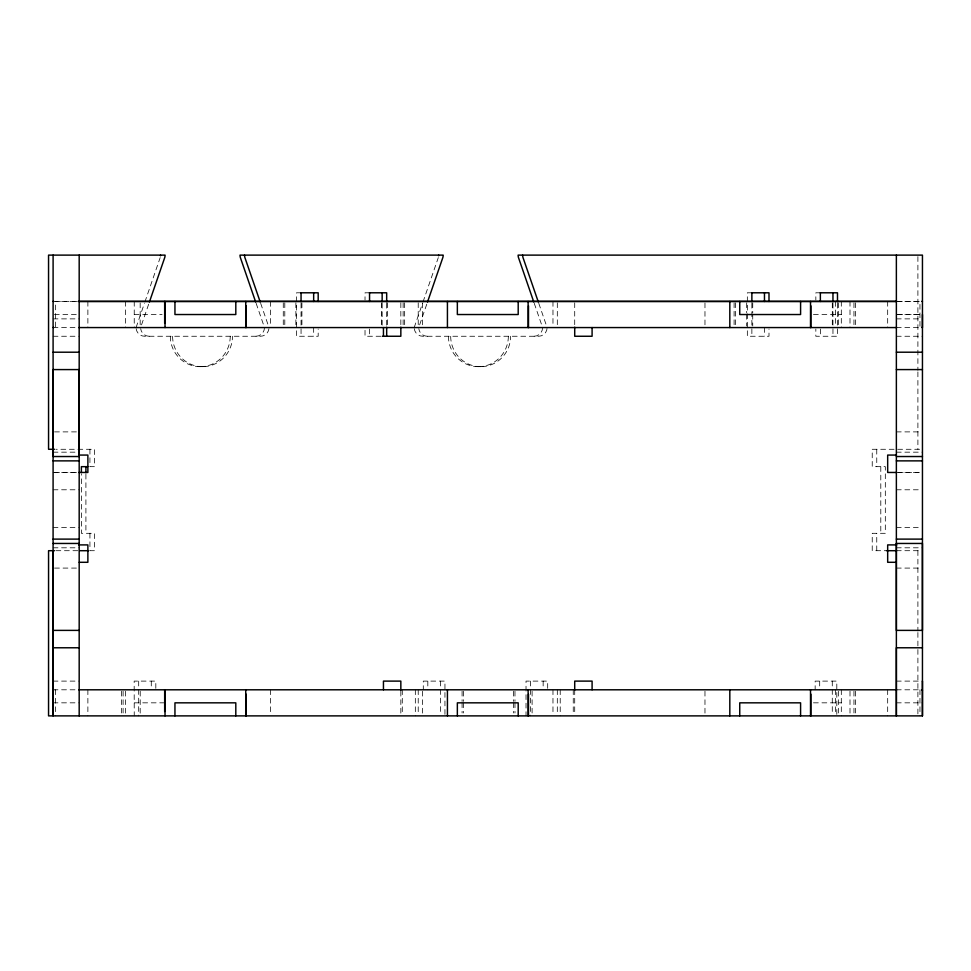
<?xml version="1.0" encoding="UTF-8"?>
<svg xmlns="http://www.w3.org/2000/svg" width="971" height="971" viewBox="0 0 971 971"><rect width="100%" height="100%" fill="white"/><g stroke="black" fill="none" stroke-linecap="round" stroke-linejoin="round"><path stroke-width="0.73" stroke-dasharray="4.86 3.64" d="M89.939 449.282L89.927 466.663L94.454 466.663L94.466 449.282L55.954 449.282M876.752 550.703L876.764 533.31M136.074 327.567L144.412 303.353M144.885 302.005L160.179 257.606M141.523 324.872L148.951 303.353M414.18 327.567L422.531 303.353M422.992 302.005L438.297 257.606M419.642 324.872L427.058 303.353M301.059 292.793L296.531 292.793L296.531 336.257L318.185 336.257L318.185 329.023M369.55 292.793L365.023 292.793L365.023 300.039M751.87 292.793L747.342 292.793L747.342 336.257L768.996 336.257L768.996 329.023M820.361 292.793L815.834 292.793L815.834 300.039M77.449 301.362L55.59 301.362L55.59 327.445M897.471 301.362L919.962 301.362L919.962 327.445M53.102 301.483L79.185 301.483M896.367 301.483L919.549 301.483M134.241 314.398L162.108 314.398M813.443 314.398L841.311 314.398M897.811 314.398L919.549 314.398M54.4 314.531L79.185 314.531M896.367 314.531L919.853 314.531M53.102 318.876L79.185 318.876M896.367 318.876L919.549 318.876M53.102 327.567L79.185 327.567M896.367 327.567L922.45 327.567M53.102 336.257L79.185 336.257M380.96 336.257L365.023 336.257L365.023 329.023M896.367 336.257L922.45 336.257M170.313 336.257A30.429 29.967 -90 0 0 200.281 366.686L202.551 366.686A30.429 29.967 -90 0 0 232.506 336.257M448.432 336.257A30.429 29.967 -90 0 0 478.387 366.686L480.657 366.686A30.429 29.967 90 0 0 510.625 336.257M54.546 431.889L79.185 431.889M896.367 431.889L919.549 431.889M919.573 449.282L872.225 449.282L872.237 466.663L885.321 466.663L885.321 533.31L872.237 533.31L872.225 550.703L888.174 550.703M53.102 452.17L79.185 452.17M896.367 452.17L922.45 452.17M53.102 472.392L79.185 472.392M896.367 472.392L919.549 472.392M54.619 472.464L77.292 472.464M898.26 472.464L919.428 472.464M53.102 489.785L79.185 489.785M896.367 489.785L919.549 489.785M53.102 527.459L79.185 527.459M896.367 527.459L919.549 527.459M53.102 547.802L79.185 547.802M896.367 547.802L922.45 547.802M55.954 550.703L79.185 550.703M896.367 550.703L919.573 550.703M54.546 568.084L79.185 568.084M896.367 568.084L919.549 568.084M53.102 681.108L79.185 681.108M896.367 681.108L922.45 681.108M53.102 689.798L79.185 689.798M896.367 689.798L922.45 689.798M53.102 702.834L79.185 702.834M134.241 702.834L163.735 702.834M813.443 702.834L841.311 702.834M896.367 702.834L922.45 702.834M538.784 303.353L546.2 324.872M534.256 303.353L541.672 324.872M260.677 303.353L268.093 324.872M256.15 303.353L263.566 324.872M876.752 449.282L876.764 466.663M89.927 533.31L89.939 550.703L94.466 550.703L94.454 533.31L81.382 533.31L81.382 474.236M919.962 689.798L919.962 715.882M917.898 256.635L917.898 370.4M917.898 371.917L917.898 449.282M917.898 550.703L917.898 631.016M917.898 632.534L917.898 714.365M887.676 301.362L887.676 327.567M887.676 689.798L887.676 715.882M880.794 466.663L880.794 533.31M855.463 302.806L855.463 325.989M855.463 691.243L855.463 712.981M853.958 302.806L853.958 325.989M853.958 691.243L853.958 712.981M850.001 301.362L850.001 327.445M850.001 691.243L850.001 715.882M841.311 301.362L841.311 327.445M841.311 689.798L841.311 715.882M838.349 302.806L838.349 325.989M838.349 691.243L838.349 712.981M837.488 303.292L837.488 336.257L815.834 336.257L815.834 329.023M836.808 714.365L836.808 681.108L815.155 681.108L815.155 689.798M835.363 301.483L835.363 324.666M835.363 689.798L835.363 712.981M832.96 303.292L832.96 336.257M832.305 302.806L832.305 325.989M832.281 681.108L832.281 714.365M820.361 329.023L820.361 336.257M819.694 681.108L819.694 689.798M764.468 327.567L764.468 336.257M752.731 302.806L752.731 312.953M752.731 314.398L752.731 325.989M751.87 303.292L751.87 336.257M746.687 302.806L746.687 312.953M746.687 314.398L746.687 325.989M735.605 302.806L735.605 325.989M734.1 302.806L734.1 325.989M704.97 302.94L704.97 327.567M704.97 691.243L704.97 715.882M574.711 302.806L574.711 325.989M574.711 689.798L574.711 714.365M573.254 689.798L573.254 713.272M560.218 689.798L560.218 715.882M557.318 302.806L557.318 327.567M557.318 689.798L557.318 712.981M552.972 301.483L552.972 324.666M552.972 689.798L552.972 712.981M547.68 688.342L547.68 681.108L526.027 681.108L526.027 715.882M543.153 681.108L543.153 688.342M532.096 691.243L532.096 712.981M530.567 681.108L530.567 715.882M514.97 691.243L514.97 701.39M514.97 702.834L514.97 712.981M513.465 691.243L513.465 701.39M513.465 702.834L513.465 712.981M463.604 691.243L463.604 701.39M463.604 702.834L463.604 712.981M462.087 691.243L462.087 701.39M462.087 702.834L462.087 712.981M444.949 714.365L444.949 681.108L423.295 681.108L423.295 689.798M440.421 681.108L440.421 714.365M427.823 681.108L427.823 689.798M422.579 302.94L422.579 327.567M422.567 691.243L422.567 715.882M418.222 302.806L418.222 327.567M418.222 689.798L418.222 712.981M415.333 689.798L415.333 715.882M404.652 302.806L404.652 325.989M403.135 302.806L403.135 325.989M402.285 689.798L402.285 713.272M400.841 302.806L400.841 327.567M400.841 691.243L400.841 714.365M387.526 302.806L387.526 325.989M386.676 303.292L386.676 325.771M382.149 303.292L382.149 325.771M381.494 302.806L381.494 325.989M369.55 329.023L369.55 336.257M313.657 327.567L313.657 336.257M301.908 302.806L301.908 325.989M301.059 303.292L301.059 336.257M295.876 302.806L295.876 325.989M284.794 302.806L284.794 325.989M283.277 302.806L283.277 325.989M270.581 301.483L270.581 324.666M270.581 689.798L270.581 712.981M155.821 688.342L155.821 681.108L134.168 681.108L134.241 715.882M151.282 681.108L151.282 688.342M140.176 302.94L140.176 327.567M140.225 691.243L140.176 715.882M138.695 681.108L138.695 715.882M134.241 301.362L134.241 327.445M125.55 301.362L125.55 327.445M125.55 691.243L125.55 715.882M123.099 691.243L123.099 712.981M121.593 691.243L121.593 712.981M87.876 301.362L87.876 327.567M87.876 689.798L87.876 715.882M85.909 474.236L85.909 533.31M55.59 689.798L55.59 715.882M414.253 328.647A8.69 8.557 90 0 0 422.749 336.257L538.565 336.257A8.69 8.557 -89.9 0 0 547.134 327.567M427.276 336.257A8.69 8.557 90 0 1 418.78 328.647M480.657 366.686A30.429 29.967 90 0 1 450.69 336.257M508.355 336.257A30.429 29.967 -90 0 1 478.387 366.686M542.607 327.567A8.69 8.557 89.9 0 1 534.038 336.257M149.158 336.257A8.69 8.557 -90 0 1 140.661 328.647M136.134 328.647A8.69 8.557 -90 0 0 144.63 336.257L260.459 336.257A8.69 8.557 90 0 0 268.955 328.647M202.551 366.686A30.429 29.967 -90 0 1 172.583 336.257M230.248 336.257A30.429 29.967 -90 0 1 200.281 366.686M264.488 327.567A8.69 8.557 90 0 1 255.931 336.257"/><path stroke-width="1.46" d="M53.089 550.703L53.077 715.882L53.102 255.118M54.473 550.703L48.562 550.703L48.55 715.882L922.45 715.882L922.45 681.108M922.45 314.531L922.45 327.567L921.819 327.445M149.413 302.005L164.718 257.606A8.69 8.557 -89.9 0 0 165.07 255.118L48.55 255.118L48.562 449.282L54.473 449.282M427.519 302.005L442.825 257.606A8.69 8.557 -89.9 0 0 443.177 255.118L240.019 255.118A8.69 8.557 90 0 0 240.383 257.606L255.676 302.005M300.816 292.793L318.185 292.793L318.185 301.483M369.308 292.793L386.676 292.793L386.676 301.787M751.627 292.793L768.996 292.793L768.996 301.483M820.119 292.793L837.488 292.793L837.488 301.787M53.102 301.362L53.733 301.362M78.809 301.362L896.743 301.362M921.819 301.362L922.45 301.362M78.76 301.483L896.743 301.483M53.102 327.445L53.733 327.445M78.809 327.567L896.743 327.567M382.392 336.257L400.841 336.257L400.841 327.191M53.102 352.206L79.185 352.206M896.367 352.206L922.45 352.206M896.367 369.587L922.45 369.587M79.185 455.071L87.876 455.071L87.876 472.464L78.809 472.464M896.367 455.071L887.676 455.071L887.676 472.464L896.743 472.464M896.367 456.528L922.45 456.528M53.102 460.873L79.185 460.873M896.367 460.873L922.45 460.873M87.791 466.663L81.382 466.663L81.382 472.719M53.102 539.111L79.185 539.111M896.367 539.111L922.45 539.111M53.102 543.457L79.185 543.457M78.809 544.901L87.876 544.901L87.876 562.294L79.185 562.294M896.743 544.901L887.676 544.901L887.676 562.294L896.367 562.294M79.598 550.703L88.555 550.703M886.499 550.703L896.731 550.703M53.102 630.385L79.185 630.385M53.102 647.778L79.185 647.778M922.45 647.778L896.367 647.778L896.367 715.882L896.367 255.118M53.102 689.798L53.733 689.798M78.809 689.798L896.743 689.798M921.819 689.798L922.45 690.26M538.322 302.005L523.017 257.606A8.703 8.569 -89.6 0 1 522.653 255.118M533.795 302.005L518.49 257.606A8.69 8.569 -89.6 0 1 518.126 255.118L922.45 255.118L922.45 715.882M260.216 302.005L244.91 257.606A8.69 8.557 90 0 1 244.546 255.118M832.96 292.793L832.96 301.787M820.361 292.793L820.361 301.483M810.882 305.841L810.882 327.567M810.882 694.144L810.882 715.882M810.518 301.483L810.518 327.567M810.518 689.798L810.518 715.882M800.59 301.483L800.59 314.531L739.744 314.531L739.744 301.483M800.59 715.882L800.59 702.834L739.744 702.834L739.744 715.882M764.468 292.793L764.468 301.483M751.87 292.793L751.87 301.787M729.816 301.483L729.816 327.567M729.816 689.798L729.816 715.882M592.092 327.567L592.092 336.257L574.711 336.257L574.711 327.191M592.092 689.798L592.092 681.108L574.711 681.108L574.711 690.175M528.491 305.841L528.491 327.567M528.491 694.144L528.491 715.882M528.127 301.483L528.127 327.567M528.127 689.798L528.127 715.882M518.198 301.483L518.198 314.531L457.353 314.531L457.353 301.483M518.198 715.882L518.198 702.834L457.353 702.834L457.353 715.882M447.425 301.483L447.425 327.567M447.425 689.798L447.425 715.882M400.841 690.175L400.841 681.108L383.448 681.108L383.448 689.798M386.676 327.263L386.676 336.257M383.448 327.567L383.448 336.257M382.149 292.793L382.149 301.787M369.55 292.793L369.55 301.483M313.657 292.793L313.657 301.483M301.059 292.793L301.059 301.787M246.1 305.841L246.1 327.567M246.1 694.144L246.1 715.882M245.736 301.483L245.736 327.567M245.736 689.798L245.736 715.882M235.807 301.483L235.807 314.531L174.95 314.531L174.95 301.483M235.807 715.882L235.807 702.834L174.95 702.834L174.95 715.882M165.034 301.483L165.034 327.567M165.034 689.798L165.034 715.882M164.669 301.483L164.669 323.222M164.669 689.798L164.669 711.525M85.909 466.663L85.909 472.719M79.185 255.118L79.185 715.882M160.543 255.118A8.69 8.557 -89.9 0 1 160.518 255.749M438.674 255.118A8.69 8.581 89.7 0 1 438.649 255.749M53.102 369.587L53.102 456.528L79.185 456.528L79.185 369.587L53.102 369.587M896.367 543.457L896.367 630.385L922.45 630.385L922.45 543.457L896.367 543.457"/></g></svg>
